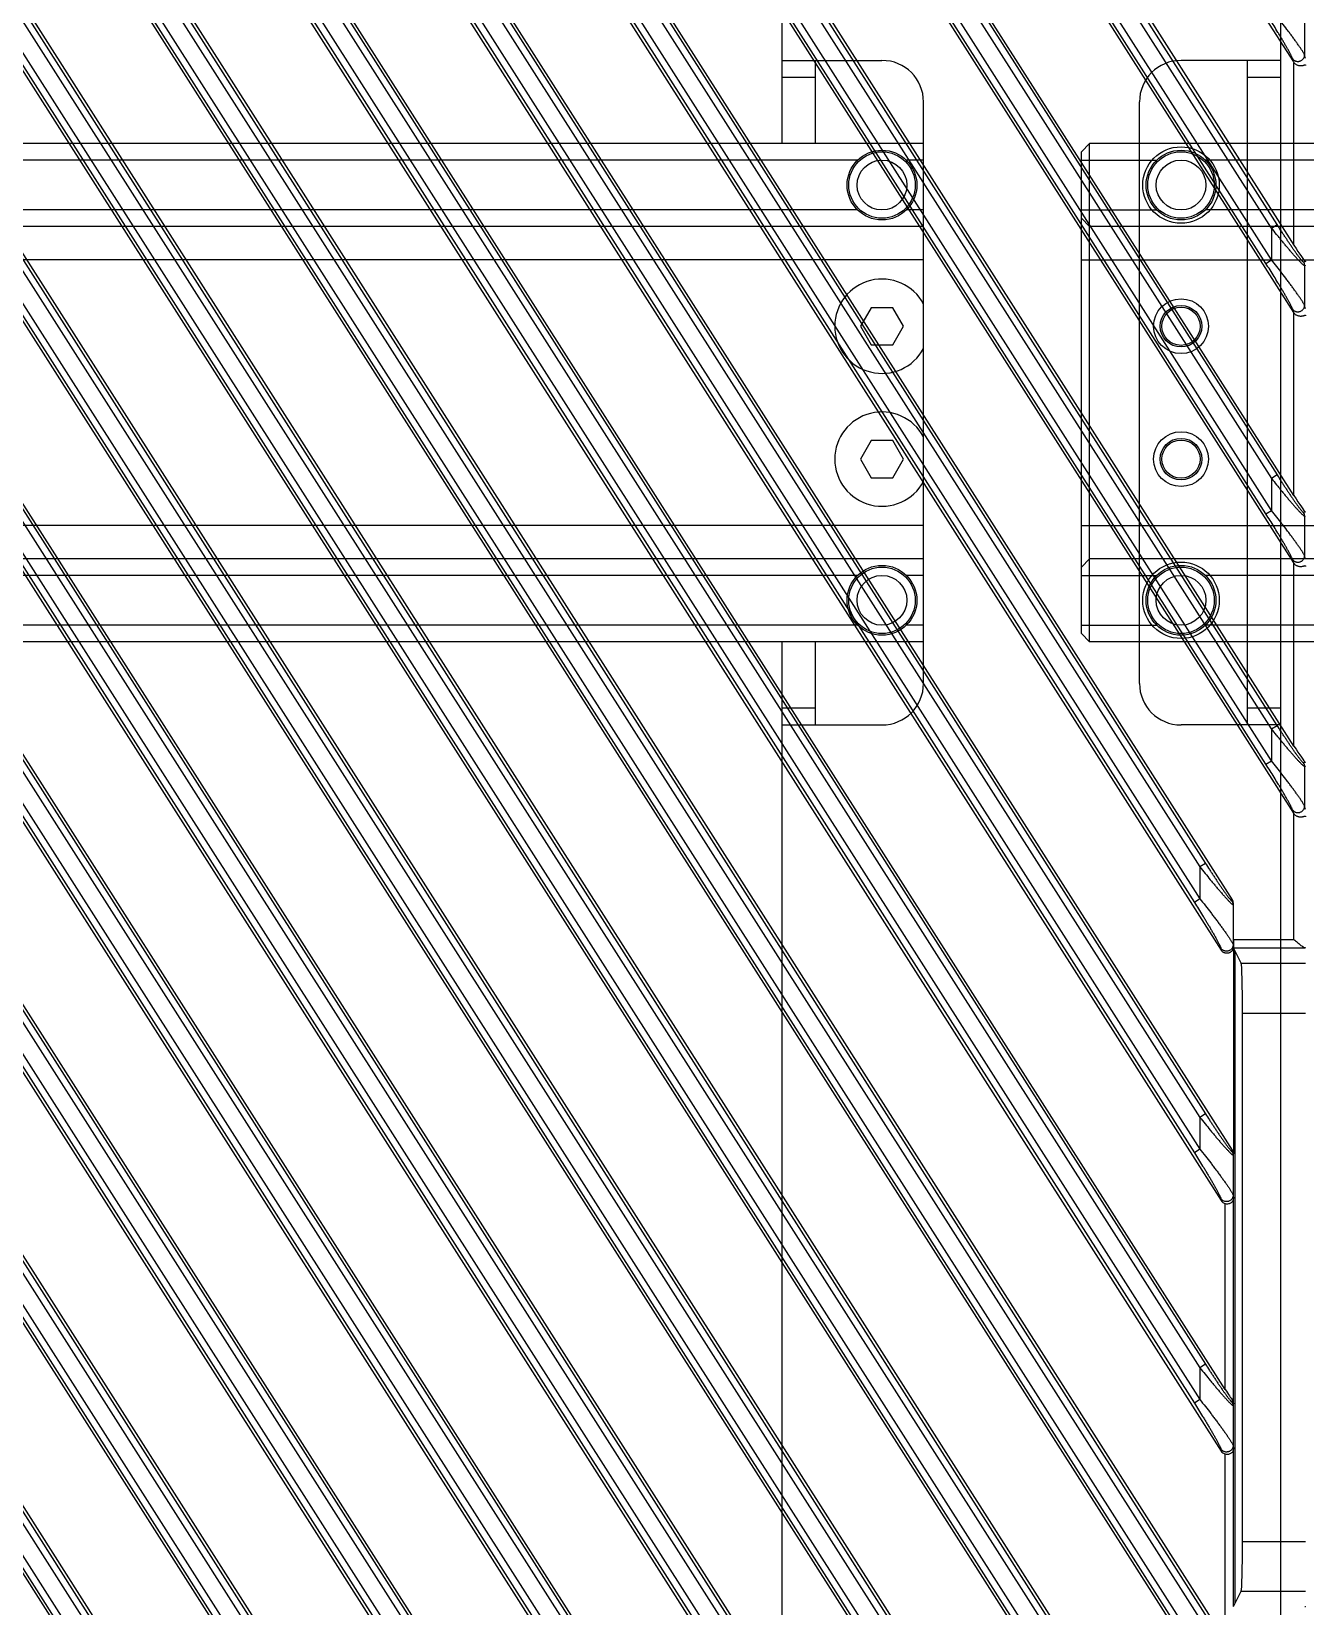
# Model space of a CAD drawing. Header units: millimetres. Extents: x 562 to 17351, y 2396 to 6995.
# Drawn here: x 14462.1 to 14538.8, y 5406.6 to 5501.5 of the extents above; entities that cross this region are included whole.
import ezdxf

# ---------------------------------------------------------------- set-up
doc = ezdxf.new("R2010")
doc.units = ezdxf.units.MM
doc.layers.add('02___PRT_ALL_AXES', color=7, linetype='Continuous')

# ---------------------------------------------------------------- blocks, each defined once
blk = doc.blocks.new('DTGCNV')
at = {"color": 7, "linetype": 'Continuous'}
for p, q in [((13145.821, 5009.497), (13315.884, 4742.552)), ((13315.918, 4746.593), (13148.429, 5009.497)), ((13155.425, 5009.497), (13315.884, 4757.628)), ((13311.784, 4768.157), (13158.034, 5009.497)), ((13165.029, 5009.497), (13311.536, 4779.528)), ((13311.784, 4783.233), (13167.638, 5009.497)), ((13174.633, 5009.497), (13311.536, 4794.603)), ((13241.862, 5009.497), (13311.536, 4900.131)), ((13312.208, 4903.17), (13244.47, 5009.497)), ((13251.466, 5009.497), (13315.884, 4908.381)), ((13315.918, 4912.422), (13254.074, 5009.497)), ((13273.283, 5009.497), (13315.918, 4942.573)), ((13314.231, 4745.494), (13147.04, 5007.932)), ((13314.567, 4745.708), (13147.376, 5008.146)), ((13314.567, 4747.625), (13148.596, 5008.146)), ((13314.903, 4747.839), (13148.933, 5008.36)), ((13314.231, 4760.57), (13156.644, 5007.932)), ((13314.567, 4760.784), (13156.98, 5008.146)), ((13314.567, 4762.7), (13158.201, 5008.146)), ((13314.903, 4762.914), (13158.537, 5008.36)), ((13166.248, 5007.932), (13309.921, 4782.41)), ((13166.584, 5008.146), (13310.257, 4782.624)), ((13167.805, 5008.146), (13310.257, 4784.54)), ((13168.141, 5008.36), (13310.593, 4784.754)), ((13175.852, 5007.932), (13309.921, 4797.485)), ((13176.188, 5008.146), (13310.257, 4797.699)), ((13177.409, 5008.146), (13310.257, 4799.615)), ((13177.745, 5008.36), (13310.593, 4799.829)), ((13243.081, 5007.932), (13309.921, 4903.013)), ((13243.417, 5008.146), (13310.257, 4903.227)), ((13244.637, 5008.146), (13310.257, 4905.143)), ((13244.973, 5008.36), (13310.593, 4905.357)), ((13314.231, 4911.324), (13252.685, 5007.932)), ((13314.567, 4911.538), (13253.021, 5008.146)), ((13314.567, 4913.454), (13254.241, 5008.146)), ((13314.903, 4913.668), (13254.577, 5008.36)), ((13314.567, 4943.605), (13273.45, 5008.146)), ((13314.903, 4943.819), (13273.786, 5008.36)), ((13311.784, 4798.308), (13179.875, 5005.363)), ((13186.951, 5005.237), (13312.75, 4807.772)), ((13315.271, 4807.911), (13189.48, 5005.363)), ((13196.556, 5005.237), (13315.884, 4817.929)), ((13315.918, 4821.969), (13199.084, 5005.363)), ((13206.16, 5005.237), (13315.884, 4833.005)), ((13315.918, 4837.045), (13208.688, 5005.363)), ((13215.764, 5005.237), (13315.884, 4848.08)), ((13315.918, 4852.12), (13218.292, 5005.363)), ((13225.368, 5005.237), (13311.536, 4869.98)), ((13311.784, 4873.685), (13227.896, 5005.363)), ((13234.972, 5005.237), (13311.536, 4885.056)), ((13188.538, 5003.836), (13312.454, 4809.327)), ((13313.675, 4809.327), (13189.758, 5003.836)), ((13314.011, 4809.541), (13190.094, 5004.051)), ((13314.567, 4821.085), (13198.142, 5003.836)), ((13314.567, 4823.001), (13199.362, 5003.836)), ((13314.903, 4823.216), (13199.698, 5004.051)), ((13314.567, 4836.161), (13207.746, 5003.836)), ((13314.567, 4838.077), (13208.966, 5003.836)), ((13314.903, 4838.291), (13209.302, 5004.051)), ((13314.567, 4851.236), (13217.35, 5003.836)), ((13314.567, 4853.152), (13218.571, 5003.836)), ((13314.903, 4853.366), (13218.907, 5004.051)), ((13226.954, 5003.836), (13310.257, 4873.076)), ((13228.175, 5003.836), (13310.257, 4874.992)), ((13228.511, 5004.051), (13310.593, 4875.206)), ((13236.558, 5003.836), (13310.257, 4888.152)), ((13237.779, 5003.836), (13310.257, 4890.068)), ((13312.208, 4888.095), (13238.093, 5004.433)), ((13238.115, 5004.051), (13310.593, 4890.282)), ((13188.202, 5003.622), (13312.118, 4809.113)), ((13314.231, 4820.871), (13197.806, 5003.622)), ((13314.231, 4835.947), (13207.41, 5003.622)), ((13314.231, 4851.022), (13217.014, 5003.622)), ((13226.618, 5003.622), (13309.921, 4872.862)), ((13236.222, 5003.622), (13309.921, 4887.937)), ((13314.231, 4941.474), (13288.47, 4981.911)), ((13314.567, 4941.689), (13288.806, 4982.125)), ((13288.577, 4981.395), (13315.884, 4938.532)), ((13314.567, 4926.613), (13281.189, 4979.006)), ((13314.231, 4926.399), (13280.853, 4978.792)), ((13280.881, 4978.4), (13315.884, 4923.457)), ((13283.478, 4978.07), (13314.903, 4928.743)), ((13283.142, 4977.856), (13314.567, 4928.529)), ((13315.918, 4927.497), (13283.857, 4977.823)), ((13306.97, 4967.6), (13315.884, 4953.608)), ((13316.559, 4956.416), (13316.559, 4954.024)), ((13315.884, 4953.608), (13315.825, 4953.81)), ((13315.918, 4942.573), (13315.918, 4953.561)), ((13316.618, 4953.822), (13316.559, 4954.024)), ((13314.567, 4943.605), (13314.903, 4943.819)), ((13314.567, 4943.605), (13314.567, 4941.689)), ((13314.231, 4941.474), (13314.567, 4941.689)), ((13316.605, 4941.586), (13316.497, 4941.555)), ((13316.618, 4941.358), (13316.559, 4941.34)), ((13316.559, 4941.34), (13316.559, 4938.949)), ((13315.884, 4938.532), (13315.825, 4938.735)), ((13315.918, 4927.497), (13315.918, 4938.485)), ((13316.618, 4938.746), (13316.559, 4938.949)), ((13314.903, 4928.743), (13314.567, 4928.529)), ((13314.567, 4928.529), (13314.567, 4926.613)), ((13314.231, 4926.399), (13314.567, 4926.613)), ((13316.605, 4926.511), (13316.497, 4926.479)), ((13316.559, 4926.265), (13316.618, 4926.282)), ((13316.559, 4926.265), (13316.559, 4923.873)), ((13315.884, 4923.457), (13315.825, 4923.659)), ((13315.918, 4912.422), (13315.918, 4923.41)), ((13316.618, 4923.671), (13316.559, 4923.873)), ((13314.567, 4913.454), (13314.903, 4913.668)), ((13314.567, 4913.454), (13314.567, 4911.538)), ((13314.231, 4911.324), (13314.567, 4911.538)), ((13316.605, 4911.435), (13316.497, 4911.404)), ((13316.618, 4911.207), (13316.559, 4911.19)), ((13316.559, 4911.19), (13316.559, 4908.798)), ((13315.884, 4908.381), (13315.825, 4908.584)), ((13315.918, 4900.772), (13315.918, 4908.335)), ((13316.618, 4908.596), (13316.559, 4908.798)), ((13310.593, 4905.357), (13310.257, 4905.143)), ((13310.257, 4905.143), (13310.257, 4903.227)), ((13310.257, 4903.227), (13309.921, 4903.013)), ((13312.193, 4903.1), (13312.208, 4903.17)), ((13312.257, 4902.886), (13312.271, 4902.953)), ((13312.257, 4902.886), (13312.257, 4900.463)), ((13312.271, 4900.772), (13312.271, 4902.953)), ((13312.257, 4900.463), (13312.271, 4900.35)), ((13312.27, 4900.298), (13312.271, 4887.878)), ((13312.271, 4900.772), (13315.918, 4900.772)), ((13312.271, 4900.35), (13312.271, 4900.298)), ((13311.521, 4900.249), (13311.536, 4900.131)), ((13312.284, 4900.273), (13316.581, 4900.273)), ((13312.747, 4899.346), (13312.284, 4900.273)), ((13312.371, 4860.796), (13312.371, 4900.099)), ((13312.747, 4899.346), (13316.618, 4899.346)), ((13312.821, 4896.35), (13316.618, 4896.35)), ((13312.821, 4864.544), (13312.821, 4896.35)), ((13310.593, 4890.282), (13310.257, 4890.068)), ((13310.257, 4890.068), (13310.257, 4888.152)), ((13310.257, 4888.152), (13309.921, 4887.937)), ((13312.193, 4888.025), (13312.208, 4888.095)), ((13312.257, 4887.811), (13312.271, 4887.878)), ((13312.257, 4887.811), (13312.257, 4885.387)), ((13311.521, 4885.173), (13311.536, 4885.056)), ((13312.257, 4885.387), (13312.284, 4885.175)), ((13312.284, 4872.862), (13312.284, 4885.175)), ((13311.784, 4873.685), (13311.784, 4884.879)), ((13310.593, 4875.206), (13310.257, 4874.992)), ((13310.257, 4874.992), (13310.257, 4873.076)), ((13310.257, 4873.076), (13309.921, 4872.862)), ((13312.193, 4872.949), (13312.214, 4873.049)), ((13312.284, 4872.862), (13312.257, 4872.735)), ((13312.257, 4872.735), (13312.257, 4870.312)), ((13311.521, 4870.098), (13311.536, 4869.98)), ((13312.257, 4870.312), (13312.284, 4870.1)), ((13312.284, 4860.622), (13312.284, 4870.1)), ((13311.784, 4860.122), (13311.784, 4869.803)), ((13312.821, 4864.544), (13316.618, 4864.544)), ((13312.284, 4860.622), (13312.747, 4861.548)), ((13312.747, 4861.548), (13316.618, 4861.548))]:
    blk.add_line(p, q, dxfattribs=at)
for centre, radius, start, end in [((13316.158, 4941.34), 0.402, 0.12821, 32.37179), ((13316.158, 4926.264), 0.402, 0.1282, 32.3718), ((13316.158, 4911.189), 0.402, 0.12821, 32.37179), ((13311.861, 4902.885), 0.396, 0.20796, 32.97411), ((13311.861, 4887.809), 0.396, 0.20796, 32.97411), ((13311.861, 4872.734), 0.396, 0.20796, 32.97411)]:
    blk.add_arc(centre, radius, start, end, dxfattribs=at)
for centre, major_axis, ratio, start_param, end_param in [((13316.217, 4953.832), (-0.117, 0.402), 0.954439, -4.415997, -4.276035), ((13315.918, 4942.687), (-0.698, 1.104), 0.046753, -4.638574, -3.259594), ((13316.217, 4938.757), (-0.117, 0.402), 0.954439, -4.415997, -4.276035), ((13315.918, 4927.611), (-0.698, 1.104), 0.046753, -4.638574, -3.259594), ((13316.217, 4923.681), (-0.117, 0.402), 0.954439, -4.415997, -4.276035), ((13315.918, 4912.536), (-0.698, 1.104), 0.046753, -4.638574, -3.259594), ((13316.217, 4908.606), (-0.117, 0.402), 0.954439, -4.415997, -4.276035), ((13311.871, 4902.952), (0.085, 0.394), 0.992337, -1.357318, -0.787827), ((13312.284, 4900.772), (0, 0.5), 0.026186, -4.712389, -3.193953), ((13312.743, 4896.35), (0, 3), 0.026186, -1.570796, -0.05236), ((13315.918, 4900.261), (0.7, 0), 0.052408, 0, 0.329), ((13311.871, 4887.877), (0.085, 0.394), 0.992337, -1.357318, -0.787827), ((13311.871, 4885.277), (-0.052, 0.405), 0.97951, -4.264838, -3.490965), ((13311.784, 4873.766), (-0.499, 0.789), 0.046753, -4.638574, -3.601913), ((13311.871, 4870.201), (-0.052, 0.405), 0.97951, -4.264838, -3.490965), ((13312.743, 4864.544), (0, 3), 0.026186, -3.089233, -1.570796), ((13311.784, 4860.623), (0.5, 0), 0.052408, -0.05236, -0.02618), ((13315.918, 4860.633), (0.7, 0), 0.052408, -0.329, 0)]:
    blk.add_ellipse(centre, major_axis=major_axis, ratio=ratio, start_param=start_param, end_param=end_param, dxfattribs=at)
for points, knots in [([(13315.825, 4953.81), (13315.823, 4953.816), (13315.819, 4953.829), (13315.808, 4953.858), (13315.791, 4953.899), (13315.766, 4953.954), (13315.736, 4954.015), (13315.702, 4954.083), (13315.651, 4954.181), (13315.58, 4954.313), (13315.488, 4954.477), (13315.39, 4954.65), (13315.286, 4954.829), (13315.178, 4955.013), (13315.067, 4955.2), (13314.914, 4955.454), (13314.717, 4955.775), (13314.477, 4956.162), (13314.313, 4956.42), (13314.231, 4956.55)], [0, 0, 0, 0, 0.005901, 0.012735, 0.028952, 0.048163, 0.069902, 0.093761, 0.1194, 0.174923, 0.234768, 0.297789, 0.363198, 0.430435, 0.499095, 0.568871, 0.710853, 0.85493, 1, 1, 1, 1]), ([(13316.559, 4954.024), (13316.557, 4954.03), (13316.553, 4954.041), (13316.541, 4954.067), (13316.522, 4954.104), (13316.494, 4954.154), (13316.46, 4954.21), (13316.422, 4954.272), (13316.362, 4954.365), (13316.278, 4954.491), (13316.167, 4954.651), (13316.046, 4954.821), (13315.917, 4955), (13315.782, 4955.185), (13315.641, 4955.375), (13315.446, 4955.634), (13315.194, 4955.965), (13314.884, 4956.364), (13314.673, 4956.63), (13314.567, 4956.764)], [0, 0, 0, 0, 0.00509, 0.010986, 0.025069, 0.041978, 0.061422, 0.083117, 0.106791, 0.15915, 0.216898, 0.278823, 0.34401, 0.411766, 0.481566, 0.552988, 0.699417, 0.848964, 1, 1, 1, 1]), ([(13315.825, 4953.81), (13315.836, 4953.793), (13315.862, 4953.761), (13315.908, 4953.72), (13315.96, 4953.686), (13316.018, 4953.661), (13316.079, 4953.646), (13316.142, 4953.639), (13316.206, 4953.643), (13316.268, 4953.656), (13316.328, 4953.679), (13316.383, 4953.71), (13316.433, 4953.749), (13316.476, 4953.795), (13316.511, 4953.847), (13316.538, 4953.903), (13316.554, 4953.963), (13316.559, 4954.004), (13316.559, 4954.024)], [0, 0, 0, 0, 0.061114, 0.122614, 0.184534, 0.246921, 0.309743, 0.372937, 0.436398, 0.5, 0.563602, 0.627063, 0.690257, 0.753079, 0.815466, 0.877386, 0.938886, 1, 1, 1, 1]), ([(13315.918, 4953.561), (13315.934, 4953.542), (13315.968, 4953.508), (13316.026, 4953.466), (13316.089, 4953.432), (13316.154, 4953.408), (13316.219, 4953.393), (13316.282, 4953.386), (13316.342, 4953.385), (13316.397, 4953.389), (13316.439, 4953.396), (13316.471, 4953.403), (13316.498, 4953.41), (13316.523, 4953.417), (13316.546, 4953.424), (13316.561, 4953.429), (13316.574, 4953.432), (13316.586, 4953.434), (13316.596, 4953.434), (13316.605, 4953.431), (13316.611, 4953.425), (13316.616, 4953.416), (13316.618, 4953.405), (13316.618, 4953.396), (13316.618, 4953.392)], [0, 0, 0, 0, 0.092092, 0.18383, 0.274482, 0.363041, 0.448376, 0.529457, 0.605459, 0.675766, 0.739913, 0.769539, 0.797439, 0.847676, 0.869774, 0.889641, 0.907107, 0.922074, 0.934647, 0.945489, 0.956057, 0.968087, 0.982675, 1, 1, 1, 1]), ([(13316.559, 4941.34), (13316.557, 4941.34), (13316.552, 4941.34), (13316.544, 4941.343), (13316.535, 4941.347), (13316.523, 4941.354), (13316.51, 4941.363), (13316.489, 4941.379), (13316.459, 4941.404), (13316.42, 4941.44), (13316.375, 4941.483), (13316.326, 4941.532), (13316.273, 4941.587), (13316.216, 4941.647), (13316.135, 4941.734), (13316.028, 4941.852), (13315.894, 4942.003), (13315.755, 4942.163), (13315.612, 4942.33), (13315.466, 4942.503), (13315.318, 4942.68), (13315.169, 4942.86), (13315.019, 4943.044), (13314.817, 4943.292), (13314.667, 4943.479), (13314.567, 4943.605)], [0, 0, 0, 0, 0.002036, 0.004765, 0.008306, 0.012701, 0.017956, 0.024063, 0.038745, 0.05652, 0.077106, 0.100208, 0.125538, 0.152825, 0.181822, 0.244102, 0.310933, 0.381227, 0.454167, 0.529124, 0.605619, 0.683271, 0.76177, 0.840872, 1, 1, 1, 1]), ([(13316.497, 4941.555), (13316.495, 4941.554), (13316.492, 4941.554), (13316.488, 4941.556), (13316.482, 4941.558), (13316.474, 4941.563), (13316.464, 4941.572), (13316.452, 4941.583), (13316.438, 4941.596), (13316.423, 4941.612), (13316.4, 4941.637), (13316.369, 4941.673), (13316.33, 4941.722), (13316.287, 4941.776), (13316.241, 4941.836), (13316.193, 4941.9), (13316.125, 4941.993), (13316.037, 4942.115), (13315.929, 4942.268), (13315.819, 4942.427), (13315.706, 4942.592), (13315.593, 4942.761), (13315.478, 4942.933), (13315.363, 4943.108), (13315.248, 4943.284), (13315.094, 4943.521), (13314.979, 4943.699), (13314.903, 4943.819)], [0, 0, 0, 0, 0.001988, 0.003277, 0.004801, 0.008605, 0.013451, 0.019328, 0.026206, 0.034036, 0.042764, 0.062675, 0.085465, 0.110691, 0.137955, 0.166932, 0.197336, 0.261568, 0.329268, 0.399486, 0.471568, 0.545042, 0.619552, 0.694837, 0.77068, 0.84692, 1, 1, 1, 1]), ([(13315.825, 4938.735), (13315.823, 4938.741), (13315.819, 4938.753), (13315.808, 4938.782), (13315.791, 4938.823), (13315.766, 4938.878), (13315.736, 4938.94), (13315.702, 4939.007), (13315.651, 4939.106), (13315.58, 4939.237), (13315.488, 4939.402), (13315.39, 4939.575), (13315.286, 4939.754), (13315.178, 4939.937), (13315.067, 4940.124), (13314.914, 4940.378), (13314.717, 4940.699), (13314.477, 4941.087), (13314.313, 4941.345), (13314.231, 4941.474)], [0, 0, 0, 0, 0.005901, 0.012735, 0.028952, 0.048163, 0.069902, 0.093761, 0.1194, 0.174923, 0.234768, 0.297789, 0.363198, 0.430435, 0.499095, 0.568871, 0.710853, 0.85493, 1, 1, 1, 1]), ([(13316.559, 4938.949), (13316.557, 4938.954), (13316.553, 4938.966), (13316.541, 4938.992), (13316.522, 4939.029), (13316.494, 4939.078), (13316.46, 4939.135), (13316.422, 4939.197), (13316.362, 4939.29), (13316.278, 4939.415), (13316.167, 4939.575), (13316.046, 4939.746), (13315.917, 4939.925), (13315.782, 4940.109), (13315.641, 4940.299), (13315.446, 4940.559), (13315.194, 4940.889), (13314.884, 4941.288), (13314.673, 4941.555), (13314.567, 4941.689)], [0, 0, 0, 0, 0.00509, 0.010986, 0.025069, 0.041978, 0.061422, 0.083117, 0.106791, 0.15915, 0.216898, 0.278823, 0.34401, 0.411766, 0.481566, 0.552988, 0.699417, 0.848964, 1, 1, 1, 1]), ([(13316.618, 4941.588), (13316.618, 4941.587), (13316.618, 4941.585), (13316.618, 4941.584), (13316.617, 4941.582), (13316.615, 4941.582), (13316.613, 4941.582), (13316.611, 4941.583), (13316.608, 4941.584), (13316.606, 4941.585), (13316.605, 4941.586)], [0, 0, 0, 0, 0.134296, 0.239838, 0.325336, 0.408088, 0.50825, 0.637794, 0.80127, 1, 1, 1, 1]), ([(13315.825, 4938.735), (13315.836, 4938.718), (13315.862, 4938.686), (13315.908, 4938.644), (13315.96, 4938.611), (13316.018, 4938.586), (13316.079, 4938.57), (13316.142, 4938.564), (13316.206, 4938.568), (13316.268, 4938.581), (13316.328, 4938.603), (13316.383, 4938.634), (13316.433, 4938.673), (13316.476, 4938.72), (13316.511, 4938.772), (13316.538, 4938.828), (13316.554, 4938.888), (13316.559, 4938.928), (13316.559, 4938.949)], [0, 0, 0, 0, 0.061114, 0.122614, 0.184534, 0.246921, 0.309743, 0.372937, 0.436398, 0.5, 0.563602, 0.627063, 0.690257, 0.753079, 0.815466, 0.877386, 0.938886, 1, 1, 1, 1]), ([(13315.918, 4938.485), (13315.934, 4938.467), (13315.968, 4938.433), (13316.026, 4938.39), (13316.089, 4938.357), (13316.154, 4938.333), (13316.219, 4938.318), (13316.282, 4938.31), (13316.342, 4938.309), (13316.397, 4938.314), (13316.439, 4938.321), (13316.471, 4938.328), (13316.498, 4938.335), (13316.523, 4938.342), (13316.546, 4938.349), (13316.561, 4938.353), (13316.574, 4938.357), (13316.586, 4938.358), (13316.596, 4938.358), (13316.605, 4938.356), (13316.611, 4938.349), (13316.616, 4938.34), (13316.618, 4938.329), (13316.618, 4938.321), (13316.618, 4938.316)], [0, 0, 0, 0, 0.092092, 0.18383, 0.274482, 0.363041, 0.448376, 0.529457, 0.605459, 0.675766, 0.739913, 0.769539, 0.797439, 0.847676, 0.869774, 0.889641, 0.907107, 0.922074, 0.934647, 0.945489, 0.956057, 0.968087, 0.982675, 1, 1, 1, 1]), ([(13314.903, 4928.743), (13314.979, 4928.624), (13315.094, 4928.445), (13315.248, 4928.208), (13315.363, 4928.032), (13315.478, 4927.858), (13315.593, 4927.686), (13315.706, 4927.517), (13315.819, 4927.352), (13315.929, 4927.192), (13316.037, 4927.039), (13316.125, 4926.917), (13316.193, 4926.825), (13316.241, 4926.761), (13316.287, 4926.701), (13316.33, 4926.646), (13316.369, 4926.597), (13316.4, 4926.561), (13316.423, 4926.536), (13316.438, 4926.521), (13316.452, 4926.507), (13316.464, 4926.496), (13316.474, 4926.488), (13316.482, 4926.483), (13316.488, 4926.48), (13316.492, 4926.479), (13316.495, 4926.479), (13316.497, 4926.479)], [0, 0, 0, 0, 0.153079, 0.229318, 0.305164, 0.380451, 0.454965, 0.528436, 0.600519, 0.670738, 0.738434, 0.802663, 0.833068, 0.862042, 0.889307, 0.914531, 0.937321, 0.957232, 0.96596, 0.973791, 0.980669, 0.986547, 0.991394, 0.995199, 0.996723, 0.998012, 1, 1, 1, 1]), ([(13314.567, 4928.529), (13314.667, 4928.404), (13314.817, 4928.216), (13315.019, 4927.969), (13315.169, 4927.785), (13315.318, 4927.604), (13315.466, 4927.427), (13315.612, 4927.254), (13315.755, 4927.087), (13315.894, 4926.927), (13316.028, 4926.777), (13316.135, 4926.659), (13316.216, 4926.571), (13316.273, 4926.511), (13316.326, 4926.457), (13316.375, 4926.407), (13316.42, 4926.365), (13316.459, 4926.329), (13316.489, 4926.304), (13316.51, 4926.288), (13316.523, 4926.279), (13316.535, 4926.272), (13316.544, 4926.267), (13316.552, 4926.265), (13316.557, 4926.265), (13316.559, 4926.265)], [0, 0, 0, 0, 0.159125, 0.238223, 0.316727, 0.394381, 0.470878, 0.545834, 0.61877, 0.689065, 0.755896, 0.818173, 0.847169, 0.874456, 0.899785, 0.922889, 0.943475, 0.96125, 0.975933, 0.982041, 0.987297, 0.991693, 0.995234, 0.997964, 1, 1, 1, 1]), ([(13315.825, 4923.659), (13315.823, 4923.665), (13315.819, 4923.678), (13315.808, 4923.707), (13315.791, 4923.748), (13315.766, 4923.803), (13315.736, 4923.865), (13315.702, 4923.932), (13315.651, 4924.03), (13315.58, 4924.162), (13315.488, 4924.327), (13315.39, 4924.5), (13315.286, 4924.679), (13315.178, 4924.862), (13315.067, 4925.049), (13314.914, 4925.303), (13314.717, 4925.624), (13314.477, 4926.011), (13314.313, 4926.27), (13314.231, 4926.399)], [0, 0, 0, 0, 0.005901, 0.012735, 0.028952, 0.048163, 0.069902, 0.093761, 0.1194, 0.174923, 0.234768, 0.297789, 0.363198, 0.430435, 0.499095, 0.568871, 0.710853, 0.85493, 1, 1, 1, 1]), ([(13316.559, 4923.873), (13316.557, 4923.879), (13316.553, 4923.89), (13316.541, 4923.916), (13316.522, 4923.953), (13316.494, 4924.003), (13316.46, 4924.059), (13316.422, 4924.121), (13316.362, 4924.214), (13316.278, 4924.34), (13316.167, 4924.5), (13316.046, 4924.671), (13315.917, 4924.849), (13315.782, 4925.034), (13315.641, 4925.224), (13315.446, 4925.484), (13315.194, 4925.814), (13314.884, 4926.213), (13314.673, 4926.48), (13314.567, 4926.613)], [0, 0, 0, 0, 0.00509, 0.010986, 0.025069, 0.041978, 0.061422, 0.083117, 0.106791, 0.15915, 0.216898, 0.278823, 0.34401, 0.411766, 0.481566, 0.552988, 0.699417, 0.848964, 1, 1, 1, 1]), ([(13316.618, 4926.512), (13316.618, 4926.512), (13316.618, 4926.51), (13316.618, 4926.508), (13316.617, 4926.507), (13316.615, 4926.506), (13316.613, 4926.507), (13316.611, 4926.507), (13316.608, 4926.509), (13316.606, 4926.51), (13316.605, 4926.511)], [0, 0, 0, 0, 0.134296, 0.239838, 0.325336, 0.408088, 0.50825, 0.637794, 0.80127, 1, 1, 1, 1]), ([(13315.825, 4923.659), (13315.836, 4923.642), (13315.862, 4923.61), (13315.908, 4923.569), (13315.96, 4923.536), (13316.018, 4923.511), (13316.079, 4923.495), (13316.142, 4923.489), (13316.206, 4923.492), (13316.268, 4923.505), (13316.328, 4923.528), (13316.383, 4923.559), (13316.433, 4923.598), (13316.476, 4923.644), (13316.511, 4923.696), (13316.538, 4923.753), (13316.554, 4923.812), (13316.559, 4923.853), (13316.559, 4923.873)], [0, 0, 0, 0, 0.061114, 0.122614, 0.184534, 0.246921, 0.309743, 0.372937, 0.436398, 0.5, 0.563602, 0.627063, 0.690257, 0.753079, 0.815466, 0.877386, 0.938886, 1, 1, 1, 1]), ([(13315.918, 4923.41), (13315.934, 4923.392), (13315.968, 4923.357), (13316.026, 4923.315), (13316.089, 4923.282), (13316.154, 4923.258), (13316.219, 4923.242), (13316.282, 4923.235), (13316.342, 4923.234), (13316.397, 4923.238), (13316.439, 4923.245), (13316.471, 4923.252), (13316.498, 4923.259), (13316.523, 4923.267), (13316.546, 4923.274), (13316.561, 4923.278), (13316.574, 4923.281), (13316.586, 4923.283), (13316.596, 4923.283), (13316.605, 4923.28), (13316.611, 4923.274), (13316.616, 4923.265), (13316.618, 4923.254), (13316.618, 4923.245), (13316.618, 4923.241)], [0, 0, 0, 0, 0.092092, 0.18383, 0.274482, 0.363041, 0.448376, 0.529457, 0.605459, 0.675766, 0.739913, 0.769539, 0.797439, 0.847676, 0.869774, 0.889641, 0.907107, 0.922074, 0.934647, 0.945489, 0.956057, 0.968087, 0.982675, 1, 1, 1, 1]), ([(13316.497, 4911.404), (13316.495, 4911.403), (13316.492, 4911.404), (13316.488, 4911.405), (13316.482, 4911.408), (13316.474, 4911.413), (13316.464, 4911.421), (13316.452, 4911.432), (13316.438, 4911.445), (13316.423, 4911.461), (13316.4, 4911.486), (13316.369, 4911.522), (13316.33, 4911.571), (13316.287, 4911.626), (13316.241, 4911.685), (13316.193, 4911.75), (13316.125, 4911.842), (13316.037, 4911.964), (13315.929, 4912.117), (13315.819, 4912.277), (13315.706, 4912.442), (13315.593, 4912.611), (13315.478, 4912.783), (13315.363, 4912.957), (13315.248, 4913.133), (13315.094, 4913.37), (13314.979, 4913.548), (13314.903, 4913.668)], [0, 0, 0, 0, 0.001988, 0.003277, 0.004801, 0.008605, 0.013451, 0.019328, 0.026206, 0.034036, 0.042764, 0.062675, 0.085465, 0.110691, 0.137955, 0.166932, 0.197336, 0.261568, 0.329268, 0.399486, 0.471568, 0.545042, 0.619552, 0.694837, 0.77068, 0.84692, 1, 1, 1, 1]), ([(13316.559, 4911.19), (13316.557, 4911.189), (13316.552, 4911.189), (13316.544, 4911.192), (13316.535, 4911.197), (13316.523, 4911.203), (13316.51, 4911.212), (13316.489, 4911.228), (13316.459, 4911.253), (13316.42, 4911.289), (13316.375, 4911.332), (13316.326, 4911.381), (13316.273, 4911.436), (13316.216, 4911.496), (13316.135, 4911.583), (13316.028, 4911.701), (13315.894, 4911.852), (13315.755, 4912.012), (13315.612, 4912.179), (13315.466, 4912.352), (13315.318, 4912.529), (13315.169, 4912.71), (13315.019, 4912.893), (13314.817, 4913.141), (13314.667, 4913.328), (13314.567, 4913.454)], [0, 0, 0, 0, 0.002036, 0.004765, 0.008306, 0.012701, 0.017956, 0.024063, 0.038745, 0.05652, 0.077106, 0.100208, 0.125538, 0.152825, 0.181822, 0.244102, 0.310933, 0.381227, 0.454167, 0.529124, 0.605619, 0.683271, 0.76177, 0.840872, 1, 1, 1, 1]), ([(13315.825, 4908.584), (13315.823, 4908.59), (13315.819, 4908.603), (13315.808, 4908.631), (13315.791, 4908.673), (13315.766, 4908.728), (13315.736, 4908.789), (13315.702, 4908.857), (13315.651, 4908.955), (13315.58, 4909.086), (13315.488, 4909.251), (13315.39, 4909.424), (13315.286, 4909.603), (13315.178, 4909.787), (13315.067, 4909.974), (13314.914, 4910.228), (13314.717, 4910.549), (13314.477, 4910.936), (13314.313, 4911.194), (13314.231, 4911.324)], [0, 0, 0, 0, 0.005901, 0.012735, 0.028952, 0.048163, 0.069902, 0.093761, 0.1194, 0.174923, 0.234768, 0.297789, 0.363198, 0.430435, 0.499095, 0.568871, 0.710853, 0.85493, 1, 1, 1, 1]), ([(13316.559, 4908.798), (13316.557, 4908.803), (13316.553, 4908.815), (13316.541, 4908.841), (13316.522, 4908.878), (13316.494, 4908.928), (13316.46, 4908.984), (13316.422, 4909.046), (13316.362, 4909.139), (13316.278, 4909.265), (13316.167, 4909.425), (13316.046, 4909.595), (13315.917, 4909.774), (13315.782, 4909.959), (13315.641, 4910.148), (13315.446, 4910.408), (13315.194, 4910.738), (13314.884, 4911.138), (13314.673, 4911.404), (13314.567, 4911.538)], [0, 0, 0, 0, 0.00509, 0.010986, 0.025069, 0.041978, 0.061422, 0.083117, 0.106791, 0.15915, 0.216898, 0.278823, 0.34401, 0.411766, 0.481566, 0.552988, 0.699417, 0.848964, 1, 1, 1, 1]), ([(13316.618, 4911.437), (13316.618, 4911.436), (13316.618, 4911.435), (13316.618, 4911.433), (13316.617, 4911.431), (13316.615, 4911.431), (13316.613, 4911.431), (13316.611, 4911.432), (13316.608, 4911.433), (13316.606, 4911.435), (13316.605, 4911.435)], [0, 0, 0, 0, 0.134296, 0.239838, 0.325336, 0.408088, 0.50825, 0.637794, 0.80127, 1, 1, 1, 1]), ([(13315.825, 4908.584), (13315.836, 4908.567), (13315.862, 4908.535), (13315.908, 4908.494), (13315.96, 4908.46), (13316.018, 4908.435), (13316.079, 4908.419), (13316.142, 4908.413), (13316.206, 4908.417), (13316.268, 4908.43), (13316.328, 4908.452), (13316.383, 4908.484), (13316.433, 4908.523), (13316.476, 4908.569), (13316.511, 4908.621), (13316.538, 4908.677), (13316.554, 4908.737), (13316.559, 4908.778), (13316.559, 4908.798)], [0, 0, 0, 0, 0.061114, 0.122614, 0.184534, 0.246921, 0.309743, 0.372937, 0.436398, 0.5, 0.563602, 0.627063, 0.690257, 0.753079, 0.815466, 0.877386, 0.938886, 1, 1, 1, 1]), ([(13315.918, 4908.335), (13315.934, 4908.316), (13315.968, 4908.282), (13316.026, 4908.239), (13316.089, 4908.206), (13316.154, 4908.182), (13316.219, 4908.167), (13316.282, 4908.16), (13316.342, 4908.159), (13316.397, 4908.163), (13316.439, 4908.17), (13316.471, 4908.177), (13316.498, 4908.184), (13316.523, 4908.191), (13316.546, 4908.198), (13316.561, 4908.203), (13316.574, 4908.206), (13316.586, 4908.208), (13316.596, 4908.208), (13316.605, 4908.205), (13316.611, 4908.199), (13316.616, 4908.19), (13316.618, 4908.178), (13316.618, 4908.17), (13316.618, 4908.165)], [0, 0, 0, 0, 0.092092, 0.18383, 0.274482, 0.363041, 0.448376, 0.529457, 0.605459, 0.675766, 0.739913, 0.769539, 0.797439, 0.847676, 0.869774, 0.889641, 0.907107, 0.922074, 0.934647, 0.945489, 0.956057, 0.968087, 0.982675, 1, 1, 1, 1]), ([(13310.257, 4905.143), (13310.36, 4905.014), (13310.567, 4904.757), (13310.826, 4904.439), (13311.032, 4904.19), (13311.185, 4904.008), (13311.335, 4903.831), (13311.482, 4903.66), (13311.601, 4903.523), (13311.695, 4903.417), (13311.762, 4903.343), (13311.826, 4903.271), (13311.889, 4903.204), (13311.948, 4903.141), (13312.004, 4903.083), (13312.056, 4903.031), (13312.103, 4902.986), (13312.144, 4902.947), (13312.176, 4902.921), (13312.198, 4902.904), (13312.212, 4902.894), (13312.224, 4902.887), (13312.234, 4902.881), (13312.241, 4902.879), (13312.246, 4902.878), (13312.25, 4902.879), (13312.252, 4902.88), (13312.255, 4902.882), (13312.256, 4902.884), (13312.257, 4902.886)], [0, 0, 0, 0, 0.163599, 0.325517, 0.405208, 0.483611, 0.560291, 0.634699, 0.706102, 0.740385, 0.773533, 0.805367, 0.835691, 0.864271, 0.890851, 0.915138, 0.936821, 0.955575, 0.97109, 0.977548, 0.983108, 0.987753, 0.991491, 0.994362, 0.995508, 0.996494, 0.997369, 0.998198, 1, 1, 1, 1]), ([(13310.593, 4905.357), (13310.672, 4905.234), (13310.79, 4905.05), (13310.948, 4904.807), (13311.067, 4904.626), (13311.185, 4904.447), (13311.303, 4904.27), (13311.42, 4904.097), (13311.535, 4903.929), (13311.63, 4903.792), (13311.705, 4903.685), (13311.76, 4903.609), (13311.813, 4903.535), (13311.865, 4903.463), (13311.915, 4903.396), (13311.963, 4903.333), (13312.008, 4903.275), (13312.05, 4903.223), (13312.088, 4903.178), (13312.117, 4903.147), (13312.137, 4903.126), (13312.15, 4903.114), (13312.162, 4903.104), (13312.171, 4903.097), (13312.178, 4903.094), (13312.183, 4903.093), (13312.186, 4903.093), (13312.189, 4903.093), (13312.191, 4903.095), (13312.192, 4903.097), (13312.193, 4903.099), (13312.193, 4903.1)], [0, 0, 0, 0, 0.15694, 0.235083, 0.312792, 0.389889, 0.466133, 0.541222, 0.614757, 0.686184, 0.720877, 0.754726, 0.78758, 0.819246, 0.849499, 0.878053, 0.90457, 0.928641, 0.949798, 0.96753, 0.974953, 0.981338, 0.986644, 0.990849, 0.993984, 0.99519, 0.9962, 0.997085, 0.997946, 0.99889, 1, 1, 1, 1]), ([(13310.257, 4903.227), (13310.367, 4903.089), (13310.584, 4902.815), (13310.851, 4902.471), (13311.06, 4902.197), (13311.213, 4901.996), (13311.362, 4901.797), (13311.506, 4901.603), (13311.644, 4901.414), (13311.774, 4901.232), (13311.896, 4901.059), (13311.989, 4900.922), (13312.058, 4900.82), (13312.103, 4900.749), (13312.144, 4900.684), (13312.18, 4900.625), (13312.209, 4900.573), (13312.23, 4900.534), (13312.242, 4900.507), (13312.249, 4900.49), (13312.254, 4900.476), (13312.256, 4900.467), (13312.257, 4900.463)], [0, 0, 0, 0, 0.154445, 0.30727, 0.382534, 0.456692, 0.529432, 0.600377, 0.669045, 0.734822, 0.796897, 0.854183, 0.880595, 0.905226, 0.927827, 0.94811, 0.965769, 0.980485, 0.986646, 0.991965, 0.996419, 1, 1, 1, 1]), ([(13309.921, 4903.013), (13310.006, 4902.88), (13310.174, 4902.614), (13310.38, 4902.282), (13310.543, 4902.017), (13310.662, 4901.821), (13310.779, 4901.627), (13310.892, 4901.436), (13311.002, 4901.248), (13311.108, 4901.066), (13311.207, 4900.89), (13311.285, 4900.749), (13311.343, 4900.641), (13311.382, 4900.566), (13311.418, 4900.496), (13311.45, 4900.431), (13311.477, 4900.373), (13311.495, 4900.329), (13311.507, 4900.298), (13311.513, 4900.279), (13311.518, 4900.263), (13311.52, 4900.253), (13311.521, 4900.249)], [0, 0, 0, 0, 0.147854, 0.294636, 0.367264, 0.439153, 0.510088, 0.579799, 0.647935, 0.714028, 0.777425, 0.83718, 0.86528, 0.891898, 0.916748, 0.939475, 0.959663, 0.976821, 0.984101, 0.990427, 0.995741, 1, 1, 1, 1]), ([(13312.257, 4900.463), (13312.257, 4900.442), (13312.253, 4900.4), (13312.237, 4900.339), (13312.212, 4900.281), (13312.177, 4900.227), (13312.135, 4900.18), (13312.085, 4900.14), (13312.029, 4900.108), (13311.969, 4900.085), (13311.906, 4900.072), (13311.842, 4900.069), (13311.778, 4900.076), (13311.716, 4900.093), (13311.658, 4900.119), (13311.605, 4900.155), (13311.558, 4900.198), (13311.532, 4900.231), (13311.521, 4900.249)], [0, 0, 0, 0, 0.061771, 0.123674, 0.185724, 0.247974, 0.310429, 0.373081, 0.435901, 0.498841, 0.561846, 0.62485, 0.687789, 0.750605, 0.813254, 0.8757, 0.937956, 1, 1, 1, 1]), ([(13312.27, 4900.298), (13312.268, 4900.288), (13312.265, 4900.268), (13312.257, 4900.238), (13312.247, 4900.209), (13312.235, 4900.181), (13312.222, 4900.153), (13312.206, 4900.127), (13312.189, 4900.101), (13312.163, 4900.07), (13312.126, 4900.034), (13312.076, 4899.998), (13312.02, 4899.971), (13311.962, 4899.952), (13311.901, 4899.943), (13311.839, 4899.944), (13311.778, 4899.954), (13311.72, 4899.973), (13311.665, 4900.001), (13311.615, 4900.037), (13311.571, 4900.081), (13311.547, 4900.114), (13311.536, 4900.131)], [0, 0, 0, 0, 0.031228, 0.062521, 0.093849, 0.125129, 0.15636, 0.187602, 0.218877, 0.25016, 0.312643, 0.375129, 0.437617, 0.500102, 0.562588, 0.625073, 0.68756, 0.750046, 0.812535, 0.875018, 0.937518, 1, 1, 1, 1]), ([(13315.918, 4900.772), (13315.951, 4900.745), (13316.015, 4900.691), (13316.111, 4900.61), (13316.205, 4900.532), (13316.295, 4900.459), (13316.368, 4900.402), (13316.423, 4900.361), (13316.461, 4900.335), (13316.496, 4900.312), (13316.523, 4900.296), (13316.544, 4900.286), (13316.557, 4900.28), (13316.569, 4900.275), (13316.577, 4900.274), (13316.581, 4900.273)], [0, 0, 0, 0, 0.15268, 0.303625, 0.450751, 0.591571, 0.722639, 0.783067, 0.839077, 0.889751, 0.934068, 0.953529, 0.971042, 0.986537, 1, 1, 1, 1]), ([(13310.257, 4890.068), (13310.36, 4889.938), (13310.567, 4889.681), (13310.826, 4889.364), (13311.032, 4889.114), (13311.185, 4888.932), (13311.335, 4888.755), (13311.482, 4888.584), (13311.601, 4888.447), (13311.695, 4888.342), (13311.762, 4888.267), (13311.826, 4888.196), (13311.889, 4888.129), (13311.948, 4888.066), (13312.004, 4888.008), (13312.056, 4887.956), (13312.103, 4887.91), (13312.144, 4887.872), (13312.176, 4887.845), (13312.198, 4887.828), (13312.212, 4887.819), (13312.224, 4887.811), (13312.234, 4887.806), (13312.241, 4887.804), (13312.246, 4887.803), (13312.25, 4887.803), (13312.252, 4887.804), (13312.255, 4887.806), (13312.256, 4887.809), (13312.257, 4887.811)], [0, 0, 0, 0, 0.163599, 0.325517, 0.405208, 0.483611, 0.560291, 0.634699, 0.706102, 0.740385, 0.773533, 0.805367, 0.835691, 0.864271, 0.890851, 0.915138, 0.936821, 0.955575, 0.97109, 0.977548, 0.983108, 0.987753, 0.991491, 0.994362, 0.995508, 0.996494, 0.997369, 0.998198, 1, 1, 1, 1]), ([(13310.593, 4890.282), (13310.672, 4890.159), (13310.79, 4889.975), (13310.948, 4889.731), (13311.067, 4889.55), (13311.185, 4889.371), (13311.303, 4889.195), (13311.42, 4889.022), (13311.535, 4888.853), (13311.63, 4888.716), (13311.705, 4888.61), (13311.76, 4888.533), (13311.813, 4888.459), (13311.865, 4888.388), (13311.915, 4888.321), (13311.963, 4888.258), (13312.008, 4888.2), (13312.05, 4888.148), (13312.088, 4888.103), (13312.117, 4888.071), (13312.137, 4888.05), (13312.15, 4888.038), (13312.162, 4888.029), (13312.171, 4888.022), (13312.178, 4888.018), (13312.183, 4888.017), (13312.186, 4888.017), (13312.189, 4888.018), (13312.191, 4888.02), (13312.192, 4888.022), (13312.193, 4888.024), (13312.193, 4888.025)], [0, 0, 0, 0, 0.15694, 0.235083, 0.312792, 0.389889, 0.466133, 0.541222, 0.614757, 0.686184, 0.720877, 0.754726, 0.78758, 0.819246, 0.849499, 0.878053, 0.90457, 0.928641, 0.949798, 0.96753, 0.974953, 0.981338, 0.986644, 0.990849, 0.993984, 0.99519, 0.9962, 0.997085, 0.997946, 0.99889, 1, 1, 1, 1]), ([(13310.257, 4888.152), (13310.367, 4888.014), (13310.584, 4887.739), (13310.851, 4887.395), (13311.06, 4887.122), (13311.213, 4886.92), (13311.362, 4886.722), (13311.506, 4886.527), (13311.644, 4886.338), (13311.774, 4886.157), (13311.896, 4885.984), (13311.989, 4885.847), (13312.058, 4885.744), (13312.103, 4885.674), (13312.144, 4885.609), (13312.18, 4885.55), (13312.209, 4885.497), (13312.23, 4885.458), (13312.242, 4885.431), (13312.249, 4885.415), (13312.254, 4885.4), (13312.256, 4885.391), (13312.257, 4885.387)], [0, 0, 0, 0, 0.154445, 0.30727, 0.382534, 0.456692, 0.529432, 0.600377, 0.669045, 0.734822, 0.796897, 0.854183, 0.880595, 0.905226, 0.927827, 0.94811, 0.965769, 0.980485, 0.986646, 0.991965, 0.996419, 1, 1, 1, 1]), ([(13309.921, 4887.937), (13310.006, 4887.805), (13310.174, 4887.539), (13310.38, 4887.207), (13310.543, 4886.942), (13310.662, 4886.746), (13310.779, 4886.551), (13310.892, 4886.36), (13311.002, 4886.173), (13311.108, 4885.99), (13311.207, 4885.815), (13311.285, 4885.673), (13311.343, 4885.566), (13311.382, 4885.491), (13311.418, 4885.42), (13311.45, 4885.356), (13311.477, 4885.297), (13311.495, 4885.254), (13311.507, 4885.223), (13311.513, 4885.204), (13311.518, 4885.188), (13311.52, 4885.178), (13311.521, 4885.173)], [0, 0, 0, 0, 0.147854, 0.294636, 0.367264, 0.439153, 0.510088, 0.579799, 0.647935, 0.714028, 0.777425, 0.83718, 0.86528, 0.891898, 0.916748, 0.939475, 0.959663, 0.976821, 0.984101, 0.990427, 0.995741, 1, 1, 1, 1]), ([(13312.257, 4885.387), (13312.257, 4885.366), (13312.253, 4885.324), (13312.237, 4885.263), (13312.212, 4885.205), (13312.177, 4885.152), (13312.135, 4885.104), (13312.085, 4885.064), (13312.029, 4885.033), (13311.969, 4885.01), (13311.906, 4884.997), (13311.842, 4884.994), (13311.778, 4885.001), (13311.716, 4885.018), (13311.658, 4885.044), (13311.605, 4885.079), (13311.558, 4885.122), (13311.532, 4885.156), (13311.521, 4885.173)], [0, 0, 0, 0, 0.061771, 0.123674, 0.185724, 0.247974, 0.310429, 0.373081, 0.435901, 0.498841, 0.561846, 0.62485, 0.687789, 0.750605, 0.813254, 0.8757, 0.937956, 1, 1, 1, 1]), ([(13311.784, 4884.879), (13311.818, 4884.871), (13311.888, 4884.863), (13311.988, 4884.873), (13312.077, 4884.901), (13312.151, 4884.943), (13312.209, 4884.994), (13312.25, 4885.051), (13312.276, 4885.112), (13312.283, 4885.155), (13312.284, 4885.175)], [0, 0, 0, 0, 0.160899, 0.314742, 0.456494, 0.584742, 0.700638, 0.806545, 0.905309, 1, 1, 1, 1]), ([(13310.257, 4874.992), (13310.36, 4874.863), (13310.567, 4874.606), (13310.826, 4874.288), (13311.032, 4874.039), (13311.185, 4873.857), (13311.335, 4873.68), (13311.482, 4873.509), (13311.601, 4873.372), (13311.695, 4873.267), (13311.762, 4873.192), (13311.826, 4873.121), (13311.889, 4873.053), (13311.948, 4872.99), (13312.004, 4872.932), (13312.056, 4872.88), (13312.103, 4872.835), (13312.144, 4872.796), (13312.176, 4872.77), (13312.198, 4872.753), (13312.212, 4872.743), (13312.224, 4872.736), (13312.234, 4872.731), (13312.241, 4872.728), (13312.246, 4872.728), (13312.25, 4872.728), (13312.252, 4872.729), (13312.255, 4872.731), (13312.256, 4872.734), (13312.257, 4872.735)], [0, 0, 0, 0, 0.163599, 0.325517, 0.405208, 0.483611, 0.560291, 0.634699, 0.706102, 0.740385, 0.773533, 0.805367, 0.835691, 0.864271, 0.890851, 0.915138, 0.936821, 0.955575, 0.97109, 0.977548, 0.983108, 0.987753, 0.991491, 0.994362, 0.995508, 0.996494, 0.997369, 0.998198, 1, 1, 1, 1]), ([(13310.593, 4875.206), (13310.672, 4875.083), (13310.79, 4874.9), (13310.948, 4874.656), (13311.067, 4874.475), (13311.185, 4874.296), (13311.303, 4874.12), (13311.42, 4873.947), (13311.535, 4873.778), (13311.63, 4873.641), (13311.705, 4873.535), (13311.76, 4873.458), (13311.813, 4873.384), (13311.865, 4873.313), (13311.915, 4873.245), (13311.963, 4873.182), (13312.008, 4873.124), (13312.05, 4873.072), (13312.088, 4873.028), (13312.117, 4872.996), (13312.137, 4872.975), (13312.15, 4872.963), (13312.162, 4872.953), (13312.171, 4872.947), (13312.178, 4872.943), (13312.183, 4872.942), (13312.186, 4872.942), (13312.189, 4872.943), (13312.191, 4872.944), (13312.192, 4872.947), (13312.193, 4872.948), (13312.193, 4872.949)], [0, 0, 0, 0, 0.15694, 0.235083, 0.312792, 0.389889, 0.466133, 0.541222, 0.614757, 0.686184, 0.720877, 0.754726, 0.78758, 0.819246, 0.849499, 0.878053, 0.90457, 0.928641, 0.949798, 0.96753, 0.974953, 0.981338, 0.986644, 0.990849, 0.993984, 0.99519, 0.9962, 0.997085, 0.997946, 0.99889, 1, 1, 1, 1]), ([(13309.921, 4872.862), (13310.006, 4872.729), (13310.174, 4872.464), (13310.38, 4872.131), (13310.543, 4871.867), (13310.662, 4871.67), (13310.779, 4871.476), (13310.892, 4871.285), (13311.002, 4871.097), (13311.108, 4870.915), (13311.207, 4870.739), (13311.285, 4870.598), (13311.343, 4870.491), (13311.382, 4870.415), (13311.418, 4870.345), (13311.45, 4870.28), (13311.477, 4870.222), (13311.495, 4870.178), (13311.507, 4870.148), (13311.513, 4870.129), (13311.518, 4870.112), (13311.52, 4870.102), (13311.521, 4870.098)], [0, 0, 0, 0, 0.147854, 0.294636, 0.367264, 0.439153, 0.510088, 0.579799, 0.647935, 0.714028, 0.777425, 0.83718, 0.86528, 0.891898, 0.916748, 0.939475, 0.959663, 0.976821, 0.984101, 0.990427, 0.995741, 1, 1, 1, 1]), ([(13310.257, 4873.076), (13310.367, 4872.939), (13310.584, 4872.664), (13310.851, 4872.32), (13311.06, 4872.046), (13311.213, 4871.845), (13311.362, 4871.646), (13311.506, 4871.452), (13311.644, 4871.263), (13311.774, 4871.081), (13311.896, 4870.909), (13311.989, 4870.772), (13312.058, 4870.669), (13312.103, 4870.598), (13312.144, 4870.533), (13312.18, 4870.474), (13312.209, 4870.422), (13312.23, 4870.383), (13312.242, 4870.356), (13312.249, 4870.339), (13312.254, 4870.325), (13312.256, 4870.316), (13312.257, 4870.312)], [0, 0, 0, 0, 0.154445, 0.30727, 0.382534, 0.456692, 0.529432, 0.600377, 0.669045, 0.734822, 0.796897, 0.854183, 0.880595, 0.905226, 0.927827, 0.94811, 0.965769, 0.980485, 0.986646, 0.991965, 0.996419, 1, 1, 1, 1]), ([(13312.284, 4872.862), (13312.283, 4872.878), (13312.28, 4872.911), (13312.266, 4872.959), (13312.245, 4873.006), (13312.225, 4873.035), (13312.214, 4873.049)], [0, 0, 0, 0, 0.23991, 0.484403, 0.736695, 1, 1, 1, 1]), ([(13312.257, 4870.312), (13312.257, 4870.291), (13312.253, 4870.249), (13312.237, 4870.188), (13312.212, 4870.13), (13312.177, 4870.076), (13312.135, 4870.029), (13312.085, 4869.989), (13312.029, 4869.957), (13311.969, 4869.935), (13311.906, 4869.921), (13311.842, 4869.918), (13311.778, 4869.925), (13311.716, 4869.942), (13311.658, 4869.969), (13311.605, 4870.004), (13311.558, 4870.047), (13311.532, 4870.08), (13311.521, 4870.098)], [0, 0, 0, 0, 0.061771, 0.123674, 0.185724, 0.247974, 0.310429, 0.373081, 0.435901, 0.498841, 0.561846, 0.62485, 0.687789, 0.750605, 0.813254, 0.8757, 0.937956, 1, 1, 1, 1]), ([(13311.784, 4869.803), (13311.818, 4869.795), (13311.888, 4869.787), (13311.988, 4869.798), (13312.077, 4869.826), (13312.151, 4869.868), (13312.209, 4869.919), (13312.25, 4869.976), (13312.276, 4870.037), (13312.283, 4870.079), (13312.284, 4870.1)], [0, 0, 0, 0, 0.160899, 0.314742, 0.456494, 0.584742, 0.700638, 0.806545, 0.905309, 1, 1, 1, 1])]:
    blk.add_open_spline(points, degree=3, knots=knots, dxfattribs=at)
blk = doc.blocks.new('*U61')
blk.add_blockref('DTGCNV', (-13016.618, -4845.197))
blk = doc.blocks.new('*U62')
at = {"color": 0, "linetype": 'ByBlock', "lineweight": -2, "transparency": 16777216}
blk.add_blockref('*U61', (1800, 1350), dxfattribs=at)
blk = doc.blocks.new('rygdvx')
at = {"color": 114, "linetype": 'Continuous', "true_color": 0x139b48}
for p, q in [((14222.558, 11238.585), (14222.558, 11298.585)), ((14252.558, 10963.585), (14252.558, 11298.585)), ((14222.558, 11243.585), (14228.558, 11243.585)), ((14224.558, 11238.585), (14224.558, 11243.585)), ((14252.558, 11243.585), (14246.558, 11243.585)), ((14250.558, 11203.585), (14250.558, 11243.585)), ((14222.558, 11242.585), (14224.558, 11242.585)), ((14250.558, 11242.585), (14252.558, 11242.585)), ((14231.058, 11206.085), (14231.058, 11241.085)), ((14244.058, 11206.085), (14244.058, 11241.085)), ((13640.558, 11238.085), (13641.058, 11238.585)), ((13640.558, 11209.085), (13640.558, 11238.085)), ((13641.058, 11208.585), (13641.058, 11238.585)), ((13664.058, 11238.585), (13641.058, 11238.585)), ((14231.058, 11238.585), (13677.058, 11238.585)), ((13640.558, 11237.585), (13645.088, 11237.585)), ((14231.058, 11237.585), (14230.028, 11237.585)), ((13640.558, 11234.585), (13645.088, 11234.585)), ((14231.058, 11234.585), (14230.028, 11234.585)), ((13640.558, 11234.085), (13641.058, 11233.585)), ((13664.058, 11233.585), (13641.058, 11233.585)), ((14231.058, 11233.585), (13677.058, 11233.585)), ((13640.558, 11231.585), (13664.058, 11231.585)), ((14231.058, 11231.585), (13677.058, 11231.585)), ((14227.913, 11228.702), (14227.268, 11227.585)), ((14229.203, 11228.702), (14227.913, 11228.702)), ((14229.848, 11227.585), (14229.203, 11228.702)), ((14227.268, 11227.585), (14227.913, 11226.468)), ((14229.203, 11226.468), (14229.848, 11227.585)), ((14227.913, 11226.468), (14229.203, 11226.468)), ((14227.913, 11220.702), (14227.268, 11219.585)), ((14229.203, 11220.702), (14227.913, 11220.702)), ((14229.848, 11219.585), (14229.203, 11220.702)), ((14227.268, 11219.585), (14227.913, 11218.468)), ((14229.203, 11218.468), (14229.848, 11219.585)), ((14227.913, 11218.468), (14229.203, 11218.468)), ((13640.558, 11215.585), (13664.058, 11215.585)), ((14231.058, 11215.585), (13677.058, 11215.585)), ((13640.558, 11213.085), (13641.058, 11213.585)), ((13664.058, 11213.585), (13641.058, 11213.585)), ((14231.058, 11213.585), (13677.058, 11213.585)), ((13640.558, 11212.585), (13645.088, 11212.585)), ((14231.058, 11212.585), (14230.028, 11212.585)), ((13640.558, 11209.585), (13645.088, 11209.585)), ((14231.058, 11209.585), (14230.028, 11209.585)), ((13640.558, 11209.085), (13641.058, 11208.585)), ((13664.058, 11208.585), (13641.058, 11208.585)), ((14231.058, 11208.585), (13677.058, 11208.585)), ((14222.558, 11058.585), (14222.558, 11208.585)), ((14224.558, 11203.585), (14224.558, 11208.585)), ((14224.558, 11204.585), (14222.558, 11204.585)), ((14252.558, 11204.585), (14250.558, 11204.585)), ((14222.558, 11203.585), (14228.558, 11203.585)), ((14252.558, 11203.585), (14246.558, 11203.585))]:
    blk.add_line(p, q, dxfattribs=at)
for centre, radius in [((14228.558, 11236.085), 2), ((14246.558, 11236.085), 2.3), ((14246.558, 11236.085), 2), ((14228.558, 11236.085), 1.5), ((14246.558, 11236.085), 1.5), ((13646.558, 11227.585), 1.65), ((13646.558, 11227.585), 1.15), ((13646.558, 11219.585), 1.65), ((13646.558, 11219.585), 1.15), ((14246.558, 11211.085), 2.3), ((14228.558, 11211.085), 2), ((14228.558, 11211.085), 1.5), ((14246.558, 11211.085), 2), ((14246.558, 11211.085), 1.5)]:
    blk.add_circle(centre, radius, dxfattribs=at)
for centre, start, end in [((14228.558, 11241.085), 0, 90), ((14246.558, 11241.085), 90, 180), ((14228.558, 11206.085), 270, 0), ((14246.558, 11206.085), 180, 270)]:
    blk.add_arc(centre, 2.5, start, end, dxfattribs=at)
at = {"layer": '02___PRT_ALL_AXES', "color": 114, "linetype": 'Continuous', "true_color": 0x139b48}
for p, q in [((13660.088, 11237.585), (13648.028, 11237.585)), ((14227.088, 11237.585), (13681.028, 11237.585)), ((13660.088, 11234.585), (13648.028, 11234.585)), ((14227.088, 11234.585), (13681.028, 11234.585)), ((13660.088, 11212.585), (13648.028, 11212.585)), ((14227.088, 11212.585), (13681.028, 11212.585)), ((13660.088, 11209.585), (13648.028, 11209.585)), ((14227.088, 11209.585), (13681.028, 11209.585))]:
    blk.add_line(p, q, dxfattribs=at)
for centre, radius in [((13646.558, 11236.085), 2.1), ((14228.558, 11236.085), 2.1), ((14246.558, 11227.585), 1.25), ((14246.558, 11219.585), 1.25), ((13646.558, 11211.085), 2.1), ((14228.558, 11211.085), 2.1)]:
    blk.add_circle(centre, radius, dxfattribs=at)
for centre in [(14228.558, 11227.585), (14228.558, 11219.585)]:
    blk.add_arc(centre, 2.84, 28.08421, 331.91579, dxfattribs=at)
blk = doc.blocks.new('*U139')
blk.add_blockref('rygdvx', (-13946.558, -11136.347))
blk = doc.blocks.new('*U141')
at = {"color": 0, "linetype": 'ByBlock', "lineweight": -2, "transparency": 16777216}
for p in [(1800, 0), (2400, 0)]:
    blk.add_blockref('*U139', p, dxfattribs=at)

msp = doc.modelspace()

# ---------------------------------------------------------------- block references
for name, p in [('*U141', (12431.316, 5392.479)), ('*U62', (12438.816, 4041.217))]:
    msp.add_blockref(name, p)

doc.saveas('drawing.dxf')
